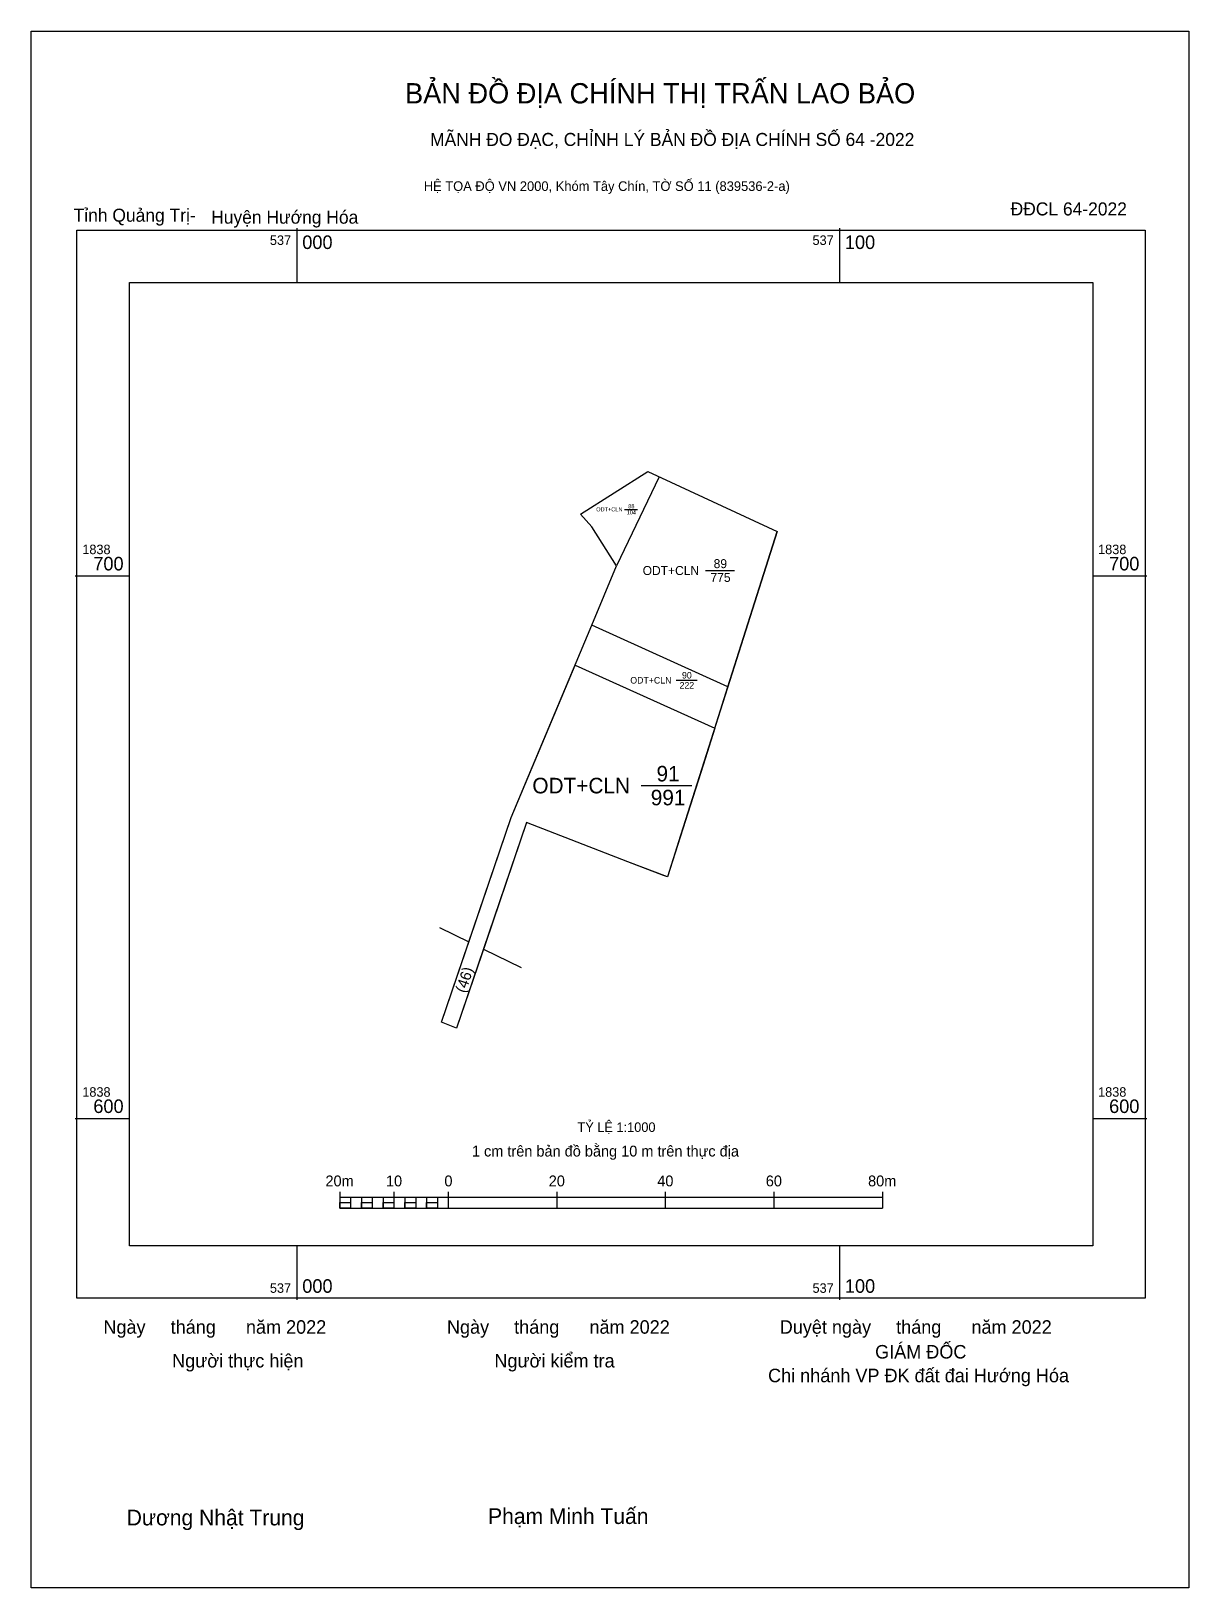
# Model space of a CAD drawing. Extents: x 536962 to 537175, y 1838542 to 1838829.
import ezdxf

# ---------------------------------------------------------------- set-up
doc = ezdxf.new("R2010")
doc.units = 0
for name, color, linetype in [('Level 1', 7, 'Continuous'), ('Level 10', 7, 'Continuous'), ('Level 13', 7, 'Continuous'), ('Level 15', 7, 'Continuous'), ('Level 27', 7, 'Continuous'), ('Level 6', 7, 'Continuous'), ('Level 62', 7, 'Continuous'), ('Level 63', 7, 'Continuous'), ('Level 9', 7, 'Continuous')]:
    doc.layers.add(name, color=color, linetype=linetype)

msp = doc.modelspace()

# ---------------------------------------------------------------- linework, layer by layer
at = {"layer": 'Level 1'}
msp.add_lwpolyline([(537075.23, 1838747.41), (537099.1, 1838736.36), (537089.94, 1838707.55), (537081.3, 1838680.34), (537078.87, 1838672.71), (537071.58, 1838675.52), (537052.92, 1838682.72), (537045.38, 1838660.6), (537040.01, 1838644.86), (537037.21, 1838645.94), (537042.48, 1838661.4), (537050.07, 1838683.67), (537053.22, 1838691.18), (537064.93, 1838719.13), (537069.49, 1838730.02), (537064.92, 1838737.26), (537062.85, 1838739.56)], close=True, dxfattribs=at)
at = {"layer": 'Level 10'}
msp.add_lwpolyline([(537052.92, 1838682.72), (537040.01, 1838644.86), (537037.21, 1838645.94), (537050.07, 1838683.67), (537061.84, 1838711.75), (537087.59, 1838700.15), (537085.42, 1838693.33), (537078.87, 1838672.71), (537078.11, 1838673), (537071.58, 1838675.52)], close=True, dxfattribs=at)
at = {"layer": 'Level 15'}
msp.add_lwpolyline([(536961.6, 1838828.6), (537174.96, 1838828.6), (537174.96, 1838541.68), (536961.6, 1838541.68)], close=True, dxfattribs=at)
at = {"layer": 'Level 27'}
for p, q in [((537061.84, 1838711.75), (537061.84, 1838711.76)), ((537087.59, 1838700.15), (537087.59, 1838700.16)), ((537071.58, 1838675.52), (537071.58, 1838675.51)), ((537078.87, 1838672.71), (537078.87, 1838672.7)), ((537040.01, 1838644.86), (537040.02, 1838644.86))]:
    msp.add_line(p, q, dxfattribs=at)
at = {"layer": 'Level 62'}
msp.add_lwpolyline([(536979.72, 1838782.26), (537157.23, 1838782.26), (537157.23, 1838604.74), (536979.72, 1838604.74)], close=True, dxfattribs=at)
at = {"layer": 'Level 63'}
for p, q in [((537010.57, 1838792.26), (537010.57, 1838782.26)), ((537110.57, 1838792.26), (537110.57, 1838782.26)), ((536969.72, 1838728.2), (536979.72, 1838728.2)), ((537157.23, 1838728.2), (537167.23, 1838728.2)), ((536969.72, 1838628.2), (536979.72, 1838628.2)), ((537157.23, 1838628.2), (537167.23, 1838628.2)), ((537018.47, 1838614.68), (537018.47, 1838611.68)), ((537028.47, 1838614.68), (537028.47, 1838611.68)), ((537038.47, 1838614.68), (537038.47, 1838611.68)), ((537058.47, 1838614.68), (537058.47, 1838611.68)), ((537078.47, 1838614.68), (537078.47, 1838611.68)), ((537098.47, 1838614.68), (537098.47, 1838611.68)), ((537118.47, 1838614.68), (537118.47, 1838611.68)), ((537018.47, 1838613.68), (537118.47, 1838613.68)), ((537018.47, 1838611.68), (537118.47, 1838611.68)), ((537020.47, 1838613.68), (537020.47, 1838611.68)), ((537022.47, 1838613.68), (537022.47, 1838611.68)), ((537024.47, 1838613.68), (537024.47, 1838611.68)), ((537026.47, 1838613.68), (537026.47, 1838611.68)), ((537028.47, 1838613.68), (537028.47, 1838611.68)), ((537030.47, 1838613.68), (537030.47, 1838611.68)), ((537032.47, 1838613.68), (537032.47, 1838611.68)), ((537034.47, 1838613.68), (537034.47, 1838611.68)), ((537036.47, 1838613.68), (537036.47, 1838611.68)), ((537038.47, 1838613.68), (537038.47, 1838611.68)), ((537010.57, 1838604.74), (537010.57, 1838594.74)), ((537110.57, 1838604.74), (537110.57, 1838594.74))]:
    msp.add_line(p, q, dxfattribs=at)
for points in [[(536970.03, 1838791.94), (537166.92, 1838791.94), (537166.92, 1838595.06), (536970.03, 1838595.06)], [(537018.47, 1838612.68), (537020.47, 1838612.68), (537020.47, 1838611.68), (537018.47, 1838611.68)], [(537018.47, 1838612.68), (537020.47, 1838612.68), (537020.47, 1838611.68), (537018.47, 1838611.68)], [(537022.47, 1838612.68), (537024.47, 1838612.68), (537024.47, 1838611.68), (537022.47, 1838611.68)], [(537026.47, 1838612.68), (537028.47, 1838612.68), (537028.47, 1838611.68), (537026.47, 1838611.68)], [(537030.47, 1838612.68), (537032.47, 1838612.68), (537032.47, 1838611.68), (537030.47, 1838611.68)], [(537034.47, 1838612.68), (537036.47, 1838612.68), (537036.47, 1838611.68), (537034.47, 1838611.68)]]:
    msp.add_lwpolyline(points, close=True, dxfattribs=at)
at = {"layer": 'Level 9'}
for p, q in [((537077.32, 1838746.44), (537069.49, 1838730.02)), ((537070.95, 1838740.46), (537073.37, 1838740.46)), ((537090.01, 1838707.77), (537099.1, 1838736.36)), ((537085.9, 1838729.18), (537091.21, 1838729.18)), ((537090.01, 1838707.77), (537064.93, 1838719.13)), ((537080.47, 1838708.96), (537084.34, 1838708.96)), ((537087.59, 1838700.15), (537090.01, 1838707.77)), ((537074.04, 1838689.54), (537083.38, 1838689.54)), ((537036.85, 1838663.41), (537042.26, 1838660.75)), ((537044.97, 1838659.41), (537051.88, 1838656))]:
    msp.add_line(p, q, dxfattribs=at)

# ---------------------------------------------------------------- texts
at = {"layer": 'Level 13'}
for s, height, p in [('ODT+CLN', 0.745, (537065.74, 1838740.09)), ('88', 0.745, (537071.64, 1838740.66)), ('104', 0.745, (537071.35, 1838739.52)), ('ODT+CLN', 1.657, (537074.3, 1838728.35)), ('89', 1.657, (537087.38, 1838729.62)), ('775', 1.657, (537086.8, 1838727.08)), ('ODT+CLN', 1.208, (537072.02, 1838708.35)), ('90', 1.208, (537081.54, 1838709.28)), ('222', 1.208, (537081.1, 1838707.43)), ('91', 2.867, (537076.85, 1838690.31)), ('ODT+CLN', 2.867, (537053.97, 1838688.11)), ('991', 2.867, (537075.79, 1838685.91))]:
    msp.add_text(s, height=height, dxfattribs=at).set_placement(p)
at = {"layer": 'Level 6'}
msp.add_text('TỶ LỆ 1:1000', height=1.7579, dxfattribs=at).set_placement((537062.29, 1838625.71))
at = {"layer": 'Level 63'}
for s, height, p in [('BẢN ĐỒ ĐỊA CHÍNH THỊ TRẤN LAO BẢO', 3.7437, (537030.51, 1838815.27)), ('MÃNH ĐO ĐẠC, CHỈNH LÝ BẢN ĐỒ ĐỊA CHÍNH SỐ 64 -2022', 2.4022, (537035.12, 1838807.43)), ('HỆ TỌA ĐỘ VN 2000, Khóm Tây Chín, TỜ SỐ 11 (839536-2-a)', 1.7782, (537033.96, 1838799.14)), ('537', 1.75, (537005.6, 1838789.19)), ('000', 2.5, (537011.57, 1838788.44)), ('537', 1.75, (537105.6, 1838789.19)), ('100', 2.5, (537111.57, 1838788.44)), ('1838', 1.75, (536971.03, 1838732.2)), ('700', 2.5, (536973.06, 1838729.2)), ('1838', 1.75, (537158.23, 1838732.2)), ('700', 2.5, (537160.26, 1838729.2)), ('1838', 1.75, (536971.03, 1838632.2)), ('600', 2.5, (536973.06, 1838629.2)), ('1838', 1.75, (537158.23, 1838632.2)), ('600', 2.5, (537160.26, 1838629.2)), ('1 cm trên bản đồ bằng 10 m trên thực địa', 2, (537042.83, 1838621.18)), ('20m', 2, (537015.84, 1838615.68)), ('10', 2, (537026.99, 1838615.68)), ('0', 2, (537037.76, 1838615.68)), ('20', 2, (537056.99, 1838615.68)), ('40', 2, (537076.99, 1838615.68)), ('60', 2, (537096.99, 1838615.68)), ('80m', 2, (537115.84, 1838615.68)), ('537', 1.75, (537005.6, 1838596.06)), ('000', 2.5, (537011.57, 1838596.06)), ('537', 1.75, (537105.6, 1838596.06)), ('100', 2.5, (537111.57, 1838596.06)), ('Ngày     tháng      năm 2022', 2.4883, (536974.92, 1838588.52)), ('Ngày     tháng      năm 2022', 2.4883, (537038.23, 1838588.52)), ('Duyệt ngày     tháng      năm 2022', 2.4883, (537099.56, 1838588.52)), ('GIÁM ĐỐC', 2.488, (537117.14, 1838583.95)), ('Người thực hiện', 2.4883, (536987.58, 1838582.3)), ('Người kiểm tra', 2.4883, (537046.97, 1838582.3)), ('Chi nhánh VP ĐK đất đai Hướng Hóa', 2.4883, (537097.41, 1838579.58)), ('Dương Nhật Trung', 2.9024, (536979.21, 1838553.19)), ('Phạm Minh Tuấn', 2.9024, (537045.81, 1838553.45))]:
    msp.add_text(s, height=height, dxfattribs=at).set_placement(p)
at = {"layer": 'Level 9'}
for s, p in [('Tỉnh Quảng Trị-', (536969.43, 1838793.47)), ('Huyện Hướng Hóa', (536994.78, 1838793.11)), ('ĐĐCL 64-2022', (537142.11, 1838794.63))]:
    msp.add_text(s, height=2.4022, dxfattribs=at).set_placement(p)
msp.add_text('(46)', height=2, rotation=71.171, dxfattribs=at).set_placement((537041.62, 1838651.2))

doc.saveas('drawing.dxf')
